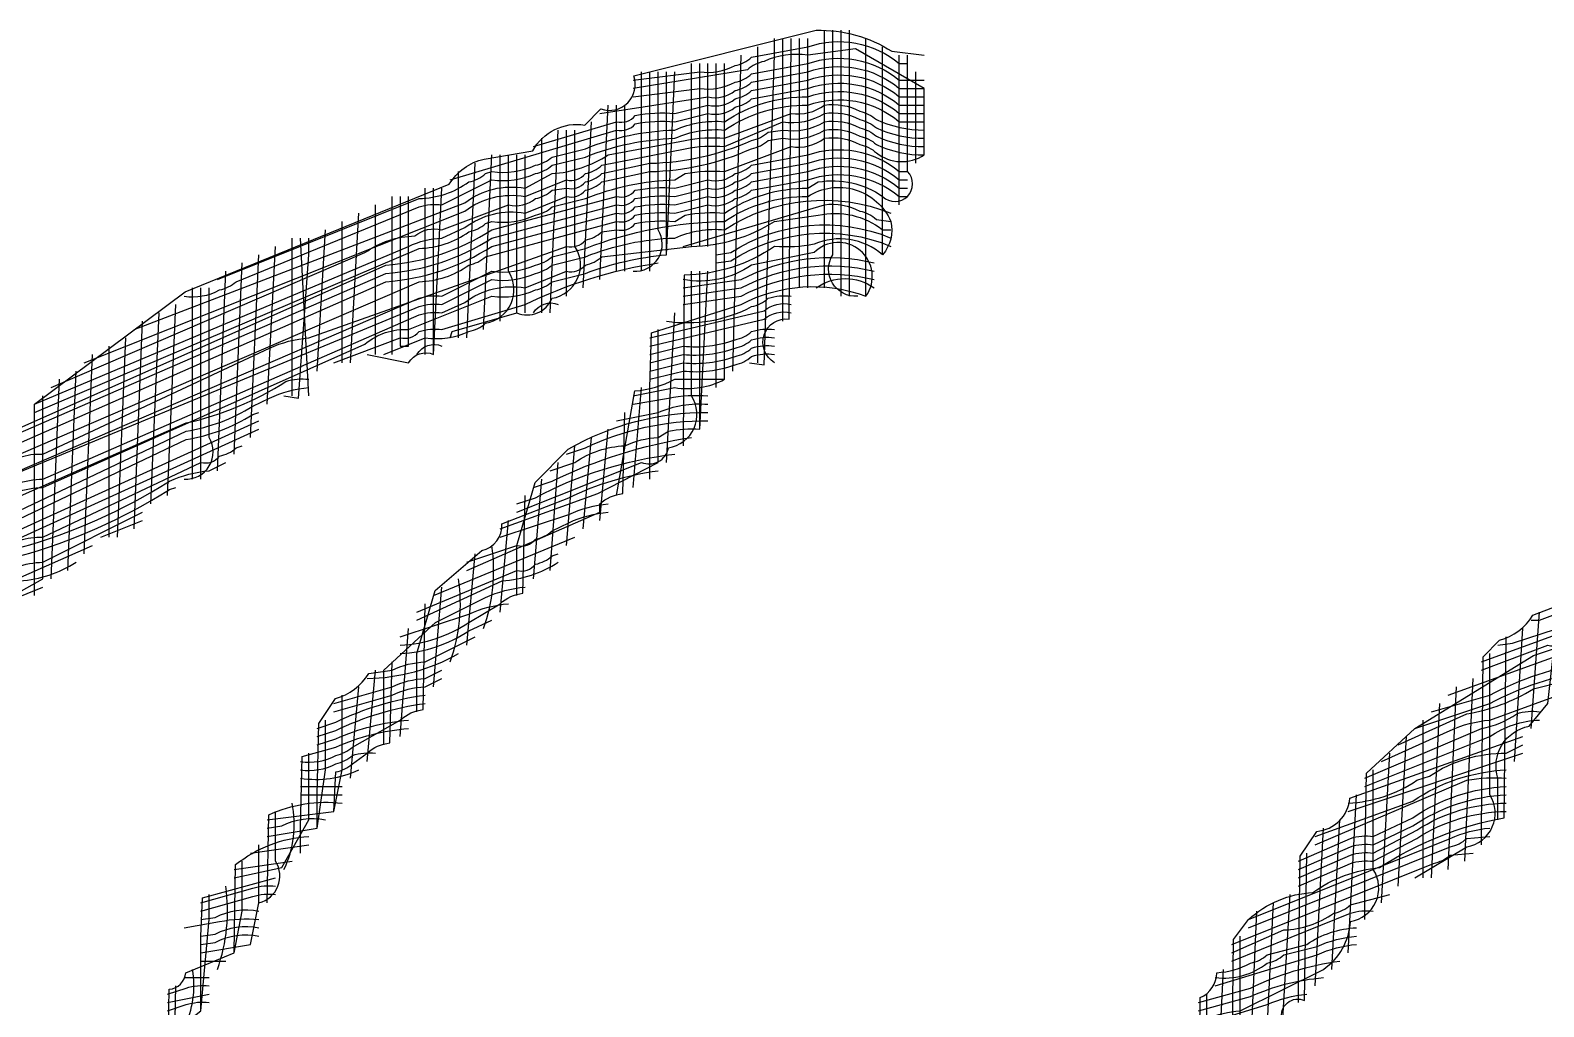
# Model space of a CAD drawing. Header units: millimetres. Extents: x 127 to 2034, y 513 to 812.
# Drawn here: x 1878.191 to 1881.831, y 529.34 to 531.69 of the extents above; entities that cross this region are included whole.
import ezdxf

# ---------------------------------------------------------------- set-up
doc = ezdxf.new("R2010")
doc.units = ezdxf.units.MM

# ---------------------------------------------------------------- blocks, each defined once
blk = doc.blocks.new('slj1')
at = {"color": 7, "linetype": 'Continuous'}
for points in [[(4.12, 2.73), (4.12, 2.96), (4.3012, 3.0953), (4.6188, 3.2247, -0.200294), (4.6608, 3.2551), (4.7192, 3.2649, -0.320537), (4.782, 3.296), (4.8012, 3.3153, 0.627167), (4.8408, 3.3551), (5.06, 3.41, -0.150242), (5.1512, 3.3847), (5.19, 3.38)], [(5.11, 3.09, -0.611936), (5.08, 3.14), (5.08, 3.41)], [(4.12, 2.95), (4.5825, 3.1475, 0.150368), (4.6425, 3.1675, 0.133918), (4.6625, 3.1775), (4.67, 3.18, 0.142225), (4.7225, 3.1875, 0.133918), (4.7425, 3.1975), (4.7825, 3.2075, -0.088491), (4.89, 3.23), (4.9025, 3.2375, -0.071068), (4.95, 3.24), (5.03, 3.27, 0.20335), (5.07, 3.28, -0.162278), (5.1125, 3.2725, -0.133918), (5.1325, 3.2625, 0.32295), (5.19, 3.26), (5.19, 3.34), (5.1075, 3.3875), (5.05, 3.38, 0.142225), (4.9975, 3.3725, 0.133918), (4.9775, 3.3625), (4.84, 3.34)], [(4.84, 3.35), (4.92, 3.36, 0.162278), (4.9625, 3.3675, 0.133918), (4.9825, 3.3775), (5.05, 3.39, -0.263919), (5.16, 3.37), (5.17, 3.37)], [(5.01, 3.01, -0.810211), (5.0275, 3.0625), (5.03, 3.4)], [(4.0775, 2.8825, -0.187601), (4.13, 2.9), (4.4025, 3.0275, -0.083886), (4.45, 3.04), (4.76, 3.15, 0.293702), (4.7825, 3.1575, 0.133918), (4.8025, 3.1675), (4.82, 3.17, 0.293702), (4.8425, 3.1775, -0.071068), (4.89, 3.18), (4.9025, 3.1875, -0.071068), (4.95, 3.19, -0.150368), (5.05, 3.22), (5.0625, 3.2275, -0.195001), (5.14, 3.21, 0.991111), (5.17, 3.24), (5.17, 3.38)], [(4.84, 3.33), (4.92, 3.34, 0.162278), (4.9625, 3.3475, 0.133918), (4.9825, 3.3575), (5.05, 3.37, -0.263919), (5.16, 3.35), (5.19, 3.35)], [(4.84, 2.97), (4.89, 2.98, 0.162278), (4.95, 2.99), (4.95, 3.37)], [(3.72, 2.15), (3.72, 2.41), (3.73, 2.69), (3.9025, 2.7775, -0.113888), (3.93, 2.78, 0.115249), (4.0025, 2.8075), (4.07, 2.84, -0.141676), (4.13, 2.86), (4.5175, 3.0325, -0.187601), (4.57, 3.05), (4.67, 3.09, 0.142225), (4.7225, 3.0975, 0.133918), (4.7425, 3.1075), (4.7825, 3.1175, -0.065345), (4.88, 3.14), (4.89, 3.36)], [(4.72, 3.27), (4.82, 3.3, 0.293702), (4.8425, 3.3075, -0.071068), (4.89, 3.31), (4.93, 3.32, 0.24085), (4.9625, 3.3275, 0.133918), (4.9825, 3.3375), (5.05, 3.35, -0.263919), (5.16, 3.33), (5.19, 3.33)], [(4.8, 3.31), (4.93, 3.33, 0.24085), (4.9625, 3.3375, 0.133918), (4.9825, 3.3475), (5.05, 3.36, -0.263919), (5.16, 3.34), (5.19, 3.34)], [(4.84, 3.12, 0.611936), (4.87, 3.17), (4.87, 3.36)], [(4.34, 3.11), (4.5825, 3.2075, 0.150368), (4.6425, 3.2275, 0.133918), (4.6625, 3.2375), (4.67, 3.24, 0.142225), (4.7225, 3.2475, 0.133918), (4.7425, 3.2575), (4.7825, 3.2675, -0.088491), (4.89, 3.29, -0.128288), (4.95, 3.3, -0.150368), (5.05, 3.33, -0.263919), (5.16, 3.31), (5.19, 3.31)], [(4.62, 3.23), (4.82, 3.29, 0.293702), (4.8425, 3.2975, -0.071068), (4.89, 3.3), (4.93, 3.31, 0.24085), (4.9625, 3.3175, 0.133918), (4.9825, 3.3275), (5.05, 3.34, -0.263919), (5.16, 3.32), (5.19, 3.32)], [(4.24, 3.05), (4.6375, 3.2025, -0.209332), (4.71, 3.22), (4.7425, 3.2375, 0.1271), (4.81, 3.26), (4.9025, 3.2775, -0.071068), (4.95, 3.28), (5.03, 3.31, 0.20335), (5.07, 3.32, -0.162278), (5.1125, 3.3125, -0.133918), (5.1325, 3.3025, 0.110696), (5.19, 3.29)], [(4.3, 3.09, 0.162278), (4.3425, 3.0975, 0.133918), (4.3625, 3.1075), (4.5825, 3.1975, -0.113888), (4.61, 3.2), (4.67, 3.23, 0.142225), (4.7225, 3.2375, 0.133918), (4.7425, 3.2475), (4.7825, 3.2575, -0.088491), (4.89, 3.28, -0.128288), (4.95, 3.29, -0.150368), (5.05, 3.32, -0.263919), (5.16, 3.3), (5.19, 3.3)], [(4.14, 2.98), (4.5175, 3.1425, -0.150368), (4.5775, 3.1625, -0.24085), (4.61, 3.17), (4.69, 3.2, 0.24085), (4.7225, 3.2075, 0.133918), (4.7425, 3.2175), (4.76, 3.22, 0.293702), (4.7825, 3.2275, 0.133918), (4.8025, 3.2375), (4.86, 3.25, 0.099792), (4.9825, 3.2775, 0.133918), (5.0025, 3.2875), (5.02, 3.29, 0.182402), (5.07, 3.3, -0.162278), (5.1125, 3.2925, -0.133918), (5.1325, 3.2825, 0.110696), (5.19, 3.27)], [(4.18, 3.01), (4.6375, 3.1925, -0.209332), (4.71, 3.21), (4.76, 3.23, 0.293702), (4.7825, 3.2375, 0.133918), (4.8025, 3.2475), (4.9025, 3.2675, -0.071068), (4.95, 3.27), (5.02, 3.3, 0.182402), (5.07, 3.31, -0.162278), (5.1125, 3.3025, -0.133918), (5.1325, 3.2925, 0.110696), (5.19, 3.28)], [(4.12, 2.96), (4.57, 3.15, -0.101873), (4.61, 3.16), (4.6375, 3.1725, -0.209332), (4.71, 3.19), (4.76, 3.21, 0.293702), (4.7825, 3.2175, 0.133918), (4.8025, 3.2275), (4.86, 3.24, 0.099792), (4.9825, 3.2675, 0.133918), (5.0025, 3.2775), (5.02, 3.28, 0.182402), (5.07, 3.29, -0.162278), (5.1125, 3.2825, -0.133918), (5.1325, 3.2725, 0.110696), (5.19, 3.26)], [(4.62, 3.04), (4.6225, 3.0475), (4.7, 3.07, 0.416123), (4.7425, 3.0875, 0.542165), (4.77, 3.15), (4.77, 3.29)], [(3.94, 2.59), (3.94, 2.63), (3.942, 2.836), (3.982, 2.866, 0.192582), (4.022, 2.896), (4.5425, 3.1275, 0.12672), (4.67, 3.17), (4.82, 3.21, 0.293702), (4.8425, 3.2175, -0.071068), (4.89, 3.22), (4.93, 3.23, 0.24085), (4.9625, 3.2375, 0.133918), (4.9825, 3.2475), (5.05, 3.26, -0.263919), (5.16, 3.24), (5.17, 3.24)], [(4.54, 3.02), (4.59, 3.04, 0.142225), (4.6425, 3.0475, 0.133918), (4.6625, 3.0575, 0.542165), (4.69, 3.12), (4.69, 3.26)], [(3.98, 2.86), (4.5425, 3.1075, 0.12672), (4.67, 3.15), (4.82, 3.19, 0.293702), (4.8425, 3.1975, -0.071068), (4.89, 3.2), (4.93, 3.21, 0.24085), (4.9625, 3.2175, 0.133918), (4.9825, 3.2275), (5.05, 3.24, -0.263919), (5.16, 3.22), (5.17, 3.22)], [(4.02, 2.89), (4.5425, 3.1175, 0.12672), (4.67, 3.16), (4.82, 3.2, 0.293702), (4.8425, 3.2075, -0.071068), (4.89, 3.21), (4.93, 3.22, 0.24085), (4.9625, 3.2275, 0.133918), (4.9825, 3.2375), (5.05, 3.25, -0.263919), (5.16, 3.23), (5.17, 3.23)], [(3.94, 2.83), (4.5825, 3.1075, 0.150368), (4.6425, 3.1275, 0.133918), (4.6625, 3.1375), (4.82, 3.18, 0.293702), (4.8425, 3.1875, -0.071068), (4.89, 3.19), (4.93, 3.2, 0.24085), (4.9625, 3.2075, 0.133918), (4.9825, 3.2175), (5.05, 3.23, -0.263919), (5.16, 3.21), (5.17, 3.21)], [(3.84, 2.77), (4.5825, 3.0775, -0.113888), (4.61, 3.08), (4.67, 3.11, 0.142225), (4.7225, 3.1175, 0.133918), (4.7425, 3.1275), (4.7825, 3.1375, -0.088491), (4.89, 3.16, -0.128288), (4.95, 3.17, -0.244621), (5.15, 3.19)], [(3.88, 2.8), (3.92, 2.81, 0.136088), (4.0025, 2.8375), (4.5825, 3.0875, -0.113888), (4.61, 3.09), (4.67, 3.12, 0.142225), (4.7225, 3.1275, 0.133918), (4.7425, 3.1375), (4.7825, 3.1475, -0.088843), (4.95, 3.18, -0.150368), (5.05, 3.21, -0.461442), (5.15, 3.18, -0.236068), (5.14, 3.14, 0.287394), (5.0575, 3.1525, -0.071068), (5.01, 3.15, -0.147327), (4.9012, 3.1153), (4.9, 2.91)], [(4.52, 3.02), (4.57, 3.01, -0.375), (4.6, 3.02), (4.61, 3.22)], [(3.78, 2.73), (3.93, 2.79, 0.185996), (3.9825, 2.8075), (4.07, 2.85, -0.141676), (4.13, 2.87), (4.5825, 3.0675, -0.113888), (4.61, 3.07), (4.6375, 3.0825, -0.209332), (4.71, 3.1), (4.76, 3.12, 0.293702), (4.7825, 3.1275, 0.133918), (4.8025, 3.1375), (4.91, 3.15, 0.136717), (5.01, 3.18), (5.0625, 3.1875, -0.222252), (5.14, 3.17), (5.15, 3.17)], [(4.9, 3.15), (5.07, 3.2, -0.162278), (5.1125, 3.1925, -0.133918), (5.1325, 3.1825), (5.15, 3.18)], [(4.94, 3.14), (4.9575, 3.1425, -0.246631), (5.15, 3.16)], [(4.86, 2.87), (4.86, 2.98), (4.862, 3.046), (4.97, 3.08, -0.215294), (5.12, 3.09, 0.923463), (5.0575, 3.1425), (4.9825, 3.1275, -0.199179), (4.9, 3.11)], [(4.94, 3.13), (4.9575, 3.1325, -0.246631), (5.15, 3.15)], [(4.9, 3.1), (4.97, 3.11, -0.185175), (5.13, 3.13)], [(4.48, 3.01), (4.56, 3.04, 0.293702), (4.5825, 3.0475, -0.113888), (4.61, 3.05), (4.71, 3.08, -0.07628), (4.87, 3.13)], [(4.7, 2.83), (4.85, 2.89, 0.475971), (4.8825, 2.9075, 0.542165), (4.91, 2.97), (4.91, 3.12)], [(4.74, 2.88), (4.77, 2.89, -0.141676), (4.83, 2.91, -0.101873), (4.87, 2.92), (4.8825, 2.9275, -0.071068), (4.92, 2.93), (4.93, 3.12)], [(4.9, 3.09), (4.97, 3.1, -0.185175), (5.13, 3.12)], [(4.9, 3.08), (4.97, 3.09, -0.185175), (5.13, 3.11)], [(4.3, 2.87, 0.611936), (4.33, 2.92), (4.33, 3.1)], [(5.06, 3.1, -0.31958), (5.13, 3.1)], [(4.72, 3.07, -0.375), (4.75, 3.08)], [(4.86, 3.04), (4.9975, 3.0725, -0.24085), (5.03, 3.08)], [(4.88, 3.06, 0.160133), (4.9825, 3.0775, 0.133918), (5.0025, 3.0875, -0.113888), (5.03, 3.09)], [(4.86, 3.03), (4.9975, 3.0625, -0.24085), (5.03, 3.07)], [(4.86, 3.02), (4.9, 3.03, 0.113888), (4.9625, 3.0375, 0.133918), (4.9825, 3.0475, -0.113888), (5.01, 3.05)], [(4.86, 3.01), (4.9, 3.02, 0.113888), (4.9625, 3.0275, 0.133918), (4.9825, 3.0375, -0.113888), (5.01, 3.04)], [(4.58, 3.02, -0.375), (4.61, 3.03)], [(4.86, 3), (4.9, 3.01, 0.113888), (4.9625, 3.0175, 0.133918), (4.9825, 3.0275, -0.113888), (5.01, 3.03)], [(4.86, 2.99), (4.9, 3, 0.113888), (4.9625, 3.0075, 0.133918), (4.9825, 3.0175, -0.113888), (5.01, 3.02)], [(2.42, 2.54), (3.07, 2.82, 0.148409), (3.13, 2.83), (3.17, 2.82, 0.535184), (3.18, 2.84), (3.26, 2.83), (3.4275, 2.7875), (3.49, 2.76, -0.136088), (3.5725, 2.7325), (3.59, 2.73, -0.06777), (3.6525, 2.7025, 0.324719), (3.8025, 2.7175), (4.3025, 2.9375, 0.087727), (4.4225, 2.9875, -0.113888), (4.45, 2.99)], [(4.82, 2.85), (4.842, 2.976, 0.096935), (4.89, 2.99), (4.95, 2.99)], [(3.95, 2.76), (4.3025, 2.9275, 0.098524), (4.3825, 2.9575), (4.4025, 2.9675, -0.083886), (4.45, 2.98)], [(3.16, 2.91), (3.16, 2.81), (3.17, 2.71), (3.27, 2.71), (3.4475, 2.6575), (3.6725, 2.5725, 0.270546), (3.81, 2.6), (3.97, 2.66), (4.13, 2.75), (4.13, 2.97)], [(4.84, 2.96), (4.8825, 2.9675, -0.071068), (4.93, 2.97)], [(2.36, 2.5), (3.07, 2.8, 0.148409), (3.13, 2.81), (3.17, 2.8, 0.535184), (3.18, 2.82), (3.21, 2.81, -0.160168), (3.48, 2.74, -0.152519), (3.5725, 2.7125, -0.098524), (3.6525, 2.6825), (3.6925, 2.6625), (3.7975, 2.6925), (3.83, 2.71, -0.118705), (3.95, 2.75), (4.3025, 2.9175, 0.098524), (4.3825, 2.9475), (4.39, 2.95)], [(4.64, 2.76), (4.8, 2.83), (4.8, 2.84, -0.163923), (4.8275, 2.8525), (4.83, 2.95)], [(4.7, 2.73), (4.7, 2.79), (4.722, 2.866), (4.762, 2.906, -0.133913), (4.93, 2.95)], [(4.82, 2.94), (4.87, 2.95, -0.128288), (4.93, 2.96)], [(2.28, 2.45), (2.89, 2.72, -0.141676), (2.95, 2.74), (2.9625, 2.7475), (3.1, 2.79), (3.1175, 2.7925, 0.143151), (3.14, 2.82), (3.18, 2.81), (3.4275, 2.7575), (3.4525, 2.7425, -0.133918), (3.4725, 2.7325), (3.49, 2.73, -0.071068), (3.5275, 2.7275, 0.171293), (3.5475, 2.7175, 0.150368), (3.6075, 2.6975, 0.15428), (3.7375, 2.6525), (3.83, 2.7, -0.118705), (3.95, 2.74), (4.39, 2.94)], [(4.76, 2.9), (4.7825, 2.9075, -0.115242), (4.93, 2.94)], [(2.28, 2.44), (3.0025, 2.7575, -0.083886), (3.05, 2.77), (3.07, 2.78, 0.148409), (3.13, 2.79), (3.17, 2.78, 0.535184), (3.18, 2.8), (3.26, 2.79), (3.4275, 2.7475), (3.49, 2.72, -0.071068), (3.5275, 2.7175, 0.171293), (3.5475, 2.7075, 0.150368), (3.6075, 2.6875, 0.15428), (3.7375, 2.6425), (3.83, 2.69, -0.118705), (3.95, 2.73), (4.39, 2.93)], [(4.72, 2.86), (4.7425, 2.8675, -0.075025), (4.91, 2.92)], [(2.26, 2.42), (2.8975, 2.7025, -0.187601), (2.95, 2.72), (3.09, 2.77, 0.45082), (3.14, 2.8), (3.18, 2.79), (3.4275, 2.7375), (3.4525, 2.7225, 0.128288), (3.52, 2.71), (3.6475, 2.6575, 0.350426), (3.8025, 2.6675), (3.93, 2.72, 0.185996), (3.9825, 2.7375), (4.0775, 2.7825, -0.187601), (4.13, 2.8), (4.32, 2.89, 0.293702), (4.3425, 2.8975, 0.133918), (4.3625, 2.9075), (4.37, 2.91)], [(4.7, 2.84), (4.7225, 2.8475, -0.093655), (4.89, 2.9)], [(3, 2.73, -0.220738), (3.0575, 2.7525), (3.07, 2.76, 0.148409), (3.13, 2.77), (3.1475, 2.7675, 0.892529), (3.18, 2.78), (3.1925, 2.7725, 0.113888), (3.22, 2.77, -0.123106), (3.3, 2.76), (3.31, 2.76), (3.49, 2.7, -0.136088), (3.5725, 2.6725, -0.098524), (3.6525, 2.6425), (3.6925, 2.6225), (3.7975, 2.6525), (3.83, 2.67, -0.118705), (3.95, 2.71), (4.1025, 2.7875, 0.073472), (4.2825, 2.8675, -0.083886), (4.33, 2.88), (4.35, 2.89)], [(4.58, 2.59), (4.58, 2.66), (4.602, 2.736), (4.658, 2.784, 0.375), (4.682, 2.816), (4.7625, 2.8475, -0.079867), (4.87, 2.88)], [(2.98, 2.73), (3.1225, 2.7575, 0.504798), (3.14, 2.78), (3.1525, 2.7725, 0.113888), (3.18, 2.77, 0.115797), (3.28, 2.76), (3.49, 2.69, -0.200551), (3.5525, 2.6725, -0.133918), (3.5725, 2.6625, -0.150368), (3.6325, 2.6425, -0.133918), (3.6525, 2.6325), (3.6925, 2.6125), (3.7975, 2.6425), (3.83, 2.66, -0.118705), (3.95, 2.7), (4.1025, 2.7775, 0.073472), (4.2825, 2.8575), (4.29, 2.86)], [(4.56, 2.67, 0.136088), (4.6425, 2.6975), (4.68, 2.72, -0.163923), (4.7075, 2.7325), (4.71, 2.85)], [(4.68, 2.8), (4.7625, 2.8275, -0.083886), (4.81, 2.84)], [(3.18, 2.71), (3.1775, 2.7175), (3.1525, 2.7375), (3.17, 2.74, 0.535184), (3.18, 2.76), (3.2925, 2.7425, 0.071068), (3.33, 2.74, -0.136088), (3.4125, 2.7125), (3.4525, 2.6925, -0.133918), (3.4725, 2.6825), (3.49, 2.68, -0.136088), (3.5725, 2.6525, -0.098524), (3.6525, 2.6225), (3.6925, 2.6025), (3.7975, 2.6325), (3.8375, 2.6525, -0.156765), (3.9575, 2.6925), (4.07, 2.75, -0.141676), (4.13, 2.77), (4.25, 2.83)], [(4.64, 2.77), (4.7, 2.79, 0.293702), (4.7225, 2.7975, 0.133918), (4.7425, 2.8075), (4.7625, 2.8175, -0.083886), (4.81, 2.83)], [(3.1, 2.71), (3.1025, 2.7175, -0.086104), (3.1375, 2.7325, 0.113888), (3.14, 2.76), (3.1925, 2.7425, 0.113888), (3.22, 2.74, -0.123106), (3.3, 2.73), (3.31, 2.73), (3.49, 2.67, -0.136088), (3.5725, 2.6425, -0.098524), (3.6525, 2.6125), (3.7, 2.59), (3.8825, 2.6675), (3.93, 2.68, 0.115249), (4.0025, 2.7075), (4.19, 2.79)], [(4.66, 2.69, 0.123106), (4.67, 2.79)], [(5.74, 2.53), (5.8225, 2.5675, -0.083886), (5.87, 2.58), (5.98, 2.62), (5.99, 2.65), (5.99, 2.79)], [(3.19, 2.71), (3.18, 2.74), (3.4275, 2.6875), (3.4525, 2.6725, -0.133918), (3.4725, 2.6625), (3.5725, 2.6325, 0.113888), (3.6, 2.63), (3.6325, 2.6125, 0.339165), (3.81, 2.62), (4.1025, 2.7475, 0.1271), (4.17, 2.77)], [(4.58, 2.71), (4.7, 2.76, 0.293702), (4.7225, 2.7675, 0.133918), (4.7425, 2.7775), (4.75, 2.78)], [(4.58, 2.7), (4.6825, 2.7475, 0.1271), (4.75, 2.77)], [(5.86, 2.43), (5.86, 2.45), (5.862, 2.656), (5.882, 2.676, 0.192582), (5.922, 2.706), (6.0825, 2.7675, -0.113888), (6.11, 2.77)], [(4.62, 2.65, 0.123106), (4.63, 2.75)], [(5.72, 2.34), (5.72, 2.41), (5.722, 2.516), (5.78, 2.57), (5.9225, 2.6575), (6.1175, 2.7225, 0.071068), (6.12, 2.76)], [(5.86, 2.65), (5.9625, 2.6875, -0.113888), (5.99, 2.69), (6.14, 2.75)], [(5.92, 2.7), (5.93, 2.7), (6.09, 2.76, -0.418712), (6.1475, 2.7325), (6.14, 2.73)], [(3.15, 2.72), (3.17, 2.73), (3.4125, 2.6825), (3.4525, 2.6625, -0.133918), (3.4725, 2.6525), (3.49, 2.65, -0.182402), (3.54, 2.64, 0.127691), (3.6075, 2.6175), (3.6475, 2.5975, 0.171293), (3.6675, 2.5875, 0.331531), (3.8025, 2.6075), (4.13, 2.74)], [(4.54, 2.55), (4.54, 2.64), (4.6025, 2.6975), (4.6625, 2.7275, -0.083886), (4.71, 2.74)], [(5.86, 2.64), (5.94, 2.67, 0.293702), (5.9625, 2.6775, -0.113888), (5.99, 2.68), (6.0025, 2.6875), (6.13, 2.73), (6.12, 2.72)], [(5.88, 2.46), (5.88, 2.51, -0.453695), (5.9175, 2.5725), (5.94, 2.6), (5.95, 2.69), (5.95, 2.73)], [(4.44, 2.53, 0.162278), (4.4825, 2.5375, 0.133918), (4.5025, 2.5475), (4.56, 2.58, -0.163923), (4.5875, 2.5925), (4.59, 2.72)], [(4.56, 2.68), (4.6425, 2.7075, -0.083886), (4.69, 2.72)], [(4.56, 2.66, 0.136088), (4.6425, 2.6875), (4.67, 2.7)], [(4.46, 2.45), (4.46, 2.49), (4.462, 2.576), (4.482, 2.606, 0.192582), (4.522, 2.636), (4.55, 2.64, -0.101873), (4.59, 2.65), (4.65, 2.68)], [(5.56, 2.1), (5.56, 2.13), (5.562, 2.316), (5.58, 2.34, -0.173447), (5.6575, 2.3725, -0.133135), (5.7375, 2.4025, -0.097952), (5.8875, 2.4625), (5.89, 2.68)], [(4.52, 2.63, 0.125532), (4.63, 2.66)], [(5.78, 2.39), (5.8425, 2.4275, 0.542165), (5.87, 2.49), (5.87, 2.66)], [(4.48, 2.47), (4.4825, 2.5175, 0.133918), (4.5025, 2.5275), (4.52, 2.54, -0.163923), (4.5475, 2.5525), (4.55, 2.65)], [(4.48, 2.6), (4.55, 2.62, -0.101873), (4.59, 2.63), (4.61, 2.64)], [(5.78, 2.57), (5.87, 2.6, -0.081967), (5.99, 2.64)], [(5.8, 2.59), (5.87, 2.61, -0.081967), (5.99, 2.65)], [(4.48, 2.59), (4.55, 2.61, -0.101873), (4.59, 2.62), (4.61, 2.63)], [(5.76, 2.55), (5.8425, 2.5875, 0.098524), (5.9225, 2.6175), (5.9625, 2.6275, -0.113888), (5.99, 2.63)], [(4.46, 2.57), (4.4825, 2.5775, -0.079867), (4.59, 2.61)], [(4.46, 2.56), (4.4825, 2.5675, -0.079867), (4.59, 2.6)], [(5.72, 2.51), (5.86, 2.57, 0.110918), (5.9025, 2.5875, -0.113888), (5.93, 2.59)], [(4.44, 2.42), (4.44, 2.45), (4.442, 2.536), (4.4825, 2.5475, -0.082673), (4.57, 2.57)], [(4.46, 2.55), (4.4825, 2.5575, -0.082673), (4.57, 2.58)], [(5.72, 2.5), (5.87, 2.56, -0.141676), (5.93, 2.58)], [(5.64, 2.24), (5.64, 2.27), (5.642, 2.416), (5.662, 2.446, 0.364269), (5.702, 2.486), (5.91, 2.56)], [(5.7, 2.48, 0.136088), (5.7825, 2.5075), (5.7975, 2.5125, -0.152519), (5.89, 2.54), (5.91, 2.55)], [(4.44, 2.52, 0.162278), (4.4825, 2.5275, 0.133918), (4.5025, 2.5375, -0.113888), (4.53, 2.54)], [(4.44, 2.51, 0.148998), (4.51, 2.52)], [(5.46, 1.97), (5.46, 1.98), (5.462, 2.186), (5.478, 2.194, -0.333333), (5.498, 2.214, -0.151606), (5.53, 2.22, -0.101873), (5.57, 2.23), (5.67, 2.28, 0.236068), (5.7025, 2.3375, 0.542165), (5.73, 2.4), (5.73, 2.52)], [(5.66, 2.44), (5.7775, 2.4825, -0.139064), (5.89, 2.52)], [(5.64, 2.41), (5.7025, 2.4375, -0.113888), (5.73, 2.44), (5.7775, 2.4625, -0.139064), (5.89, 2.5)], [(5.66, 2.43), (5.8425, 2.5075, -0.071068), (5.89, 2.51)], [(4.4, 2.36), (4.402, 2.466, -0.138544), (4.49, 2.48)], [(4.42, 2.4, 0.162278), (4.43, 2.48)], [(5.64, 2.4), (5.7025, 2.4275, -0.113888), (5.73, 2.43), (5.7775, 2.4525, -0.139064), (5.89, 2.49)], [(5.64, 2.39), (5.7025, 2.4175, -0.113888), (5.73, 2.42), (5.7825, 2.4475, -0.143493), (5.89, 2.48)], [(4.38, 2.31), (4.39, 2.36, 0.506738), (4.41, 2.41), (4.41, 2.47)], [(4.4, 2.45), (4.4175, 2.4525, -0.172355), (4.47, 2.46)], [(5.64, 2.38), (5.7025, 2.4075, -0.113888), (5.73, 2.41), (5.7825, 2.4375, -0.143493), (5.89, 2.47)], [(4.36, 2.3), (4.362, 2.406, -0.155376), (4.45, 2.44)], [(5.58, 2.34), (5.8225, 2.4375, -0.083886), (5.87, 2.45)], [(5.58, 2.33), (5.8225, 2.4275, 0.133918), (5.8425, 2.4375), (5.87, 2.44)], [(4.28, 2.14), (4.282, 2.256, 0.369924), (4.302, 2.276), (4.36, 2.3), (4.37, 2.35), (4.37, 2.41)], [(5.36, 2.03), (5.4, 2.04, 0.293702), (5.4225, 2.0475, 0.133918), (5.4425, 2.0575, 0.150368), (5.5025, 2.0775, 0.547778), (5.5425, 2.1175), (5.57, 2.12), (5.58, 2.15), (5.59, 2.16, 0.291947), (5.6025, 2.1975), (5.62, 2.22, -0.618072), (5.6475, 2.2425), (5.65, 2.42)], [(5.56, 2.31), (5.8025, 2.4075, 0.133918), (5.8225, 2.4175), (5.85, 2.42)], [(4.24, 1.98), (4.24, 2.15, -0.581891), (4.2975, 2.2125), (4.32, 2.23), (4.33, 2.34), (4.33, 2.37)], [(4.32, 2.36), (4.3825, 2.3775, -0.113888), (4.41, 2.38)], [(4.32, 2.35), (4.3825, 2.3675, -0.113888), (4.41, 2.37)], [(4.34, 2.28, 0.123106), (4.35, 2.38)], [(5.56, 2.3), (5.6225, 2.3275, 0.150368), (5.6825, 2.3475, 0.133918), (5.7025, 2.3575), (5.75, 2.37)], [(4.32, 2.34), (4.3375, 2.3425, -0.172355), (4.39, 2.35)], [(5.56, 2.29), (5.7025, 2.3475, -0.113888), (5.73, 2.35)], [(4.3, 2.33), (4.3425, 2.3375, -0.071068), (4.39, 2.34)], [(4.32, 2.32), (4.3375, 2.3225, -0.172355), (4.39, 2.33)], [(5.52, 2.04), (5.522, 2.246, 0.28935), (5.542, 2.276, 0.109852), (5.5825, 2.2875, 0.133918), (5.6025, 2.2975), (5.65, 2.31, -0.141676), (5.71, 2.33)], [(4.32, 2.31), (4.3375, 2.3125, -0.172355), (4.39, 2.32)], [(5.38, 2.06, 0.162278), (5.4225, 2.0675, 0.133918), (5.4425, 2.0775), (5.56, 2.1), (5.57, 2.19), (5.57, 2.32)], [(5.54, 2.27, 0.200551), (5.6025, 2.2875, 0.133918), (5.6225, 2.2975), (5.6625, 2.3075, -0.083886), (5.71, 2.32)], [(5.54, 2.26), (5.6625, 2.2975, -0.083886), (5.71, 2.31)], [(4.3, 2.21, 0.162278), (4.31, 2.28)], [(5.52, 2.24), (5.5825, 2.2575, -0.079867), (5.69, 2.29)], [(4.26, 2.07), (4.26, 2.09, -0.536775), (4.2875, 2.1425), (4.29, 2.26)], [(4.28, 2.25), (4.3025, 2.2575, -0.113888), (4.33, 2.26)], [(5.52, 2.23), (5.5825, 2.2475, -0.082673), (5.67, 2.27)], [(4.28, 2.23), (4.3025, 2.2375, -0.113888), (4.33, 2.24)], [(5.34, 1.99, 0.162278), (5.3825, 1.9975, 0.1271), (5.45, 2.02), (5.46, 2.02, 0.110918), (5.5025, 2.0375, 0.542165), (5.53, 2.1), (5.53, 2.25)], [(5.48, 2.2), (5.6025, 2.2375, -0.083886), (5.65, 2.25)]]:
    blk.add_lwpolyline(points, format="xyb", dxfattribs=at)
for points in [[(5.07, 3.1), (5.07, 3.41)], [(5.09, 3.09), (5.09, 3.41)], [(5.1, 3.09), (5.1, 3.41)], [(4.98, 3.01), (4.9975, 3.0075), (5.01, 3.38), (5.01, 3.4)], [(4.99, 3.01), (4.99, 3.39)], [(5.02, 3.06), (5.02, 3.4)], [(5.04, 3.1), (5.04, 3.4)], [(5.05, 3.1), (5.05, 3.4)], [(5.12, 3.09), (5.12, 3.4)], [(5.14, 3.14), (5.14, 3.39)], [(4.91, 3.15), (4.91, 3.37)], [(4.92, 3.15), (4.92, 3.37)], [(4.93, 3.15), (4.93, 3.37)], [(4.94, 2.98), (4.94, 3.37)], [(4.96, 3), (4.97, 3.38)], [(5.16, 3.2), (5.16, 3.38)], [(4.85, 3.12), (4.85, 3.36)], [(4.86, 3.12), (4.86, 3.36)], [(4.88, 3.14), (4.88, 3.36)], [(5.18, 3.25), (5.18, 3.36)], [(4.8, 3.11), (4.81, 3.32)], [(4.82, 3.12), (4.82, 3.32)], [(4.83, 3.12), (4.83, 3.32)], [(4.78, 3.1), (4.79, 3.3)], [(4.73, 3.07), (4.73, 3.28)], [(4.74, 3.07), (4.75, 3.29)], [(4.76, 3.09), (4.76, 3.29)], [(4.66, 3.05), (4.67, 3.26)], [(4.68, 3.06), (4.68, 3.26)], [(4.7, 3.07), (4.7, 3.26)], [(4.71, 3.07), (4.71, 3.26)], [(4.63, 3.04), (4.63, 3.24)], [(4.64, 3.04), (4.65, 3.25)], [(4.55, 3.02), (4.55, 3.21)], [(4.56, 3.21), (4.56, 3.03), (4.57, 3.03), (4.57, 3.21)], [(4.59, 3.02), (4.59, 3.22)], [(4.6, 3.02), (4.6, 3.22)], [(4.5, 3.01), (4.51, 3.19)], [(4.53, 3.02), (4.53, 3.2)], [(4.46, 3), (4.47, 3.17)], [(4.49, 3.01), (4.49, 3.18)], [(4.4, 2.96), (4.41, 3.15)], [(4.42, 2.97), (4.4375, 2.9675), (4.45, 3.14), (4.45, 3.16)], [(4.43, 2.97), (4.43, 3.16)], [(4.45, 2.97), (4.44, 3.16)], [(4.38, 2.92), (4.39, 3.14)], [(4.34, 2.88), (4.35, 3.12)], [(4.36, 2.9), (4.37, 3.13)], [(4.92, 2.93), (4.92, 3.12)], [(4.31, 2.87), (4.31, 3.1)], [(4.32, 2.87), (4.32, 3.1)], [(4.28, 2.85), (4.29, 3.08)], [(4.24, 2.81), (4.25, 3.06)], [(4.26, 2.84), (4.27, 3.07)], [(4.88, 2.89), (4.89, 3.07)], [(4.22, 2.8), (4.23, 3.04)], [(4.68, 2.81), (4.7975, 2.8525), (4.87, 2.89), (4.87, 3.05)], [(4.21, 2.8), (4.21, 3.03)], [(4.18, 2.78), (4.19, 3.02)], [(4.14, 2.75), (4.15, 2.99)], [(4.16, 2.76), (4.17, 3)], [(4.84, 2.86), (4.85, 2.98)], [(4.78, 2.81), (4.79, 2.92)], [(4.8, 2.82), (4.81, 2.93)], [(4.76, 2.79), (4.77, 2.91)], [(4.74, 2.76), (4.75, 2.89)], [(4.72, 2.75), (4.73, 2.87)], [(4.2, 2.8), (4.25, 2.82)], [(4.68, 2.71), (4.69, 2.82)], [(4.6, 2.73), (4.77, 2.8)], [(4.64, 2.67), (4.65, 2.78)], [(4.6, 2.62), (4.61, 2.74)], [(5.88, 2.67), (5.8975, 2.6725), (6.1275, 2.7475), (6.15, 2.74)], [(5.82, 2.61), (6.07, 2.7)], [(5.92, 2.57), (5.93, 2.71)], [(4.56, 2.56), (4.57, 2.69)], [(5.9, 2.53), (5.91, 2.69)], [(4.52, 2.53), (4.53, 2.64)], [(5.84, 2.41), (5.85, 2.63)], [(4.4, 2.46), (4.48, 2.47), (4.49, 2.52), (4.49, 2.61)], [(4.5, 2.51), (4.51, 2.62)], [(5.82, 2.4), (5.83, 2.62)], [(5.8, 2.39), (5.81, 2.6)], [(4.4, 2.44), (4.46, 2.45), (4.47, 2.52), (4.47, 2.58)], [(5.79, 2.39), (5.79, 2.58)], [(5.76, 2.38), (5.77, 2.56)], [(4.36, 2.39), (4.4175, 2.4025), (4.45, 2.46), (4.45, 2.54)], [(5.7, 2.47), (5.91, 2.54)], [(5.74, 2.36), (5.75, 2.54)], [(4.44, 2.5), (4.49, 2.5)], [(4.44, 2.49), (4.49, 2.49)], [(5.7, 2.3), (5.71, 2.49)], [(5.68, 2.28), (5.69, 2.46)], [(5.66, 2.26), (5.67, 2.45)], [(4.32, 2.3), (4.38, 2.31), (4.39, 2.36), (4.39, 2.43)], [(4.38, 2.42), (4.45, 2.43)], [(4.36, 2.4), (4.43, 2.41)], [(4.32, 2.23), (4.32, 2.32), (4.322, 2.366), (4.41, 2.39)], [(5.62, 2.2), (5.63, 2.37)], [(5.58, 2.12), (5.59, 2.35)], [(5.6, 2.16), (5.61, 2.36)], [(4.32, 2.29), (4.35, 2.29)], [(5.54, 2.08), (5.55, 2.28)], [(4.3, 2.27), (4.33, 2.27)], [(4.28, 2.24), (4.33, 2.25)]]:
    blk.add_lwpolyline(points, dxfattribs=at)

msp = doc.modelspace()

# ---------------------------------------------------------------- block references
at = {"xscale": 2, "yscale": 2, "zscale": 2}
msp.add_blockref('slj1', (1869.9605, 524.87), dxfattribs=at)

doc.saveas('drawing.dxf')
